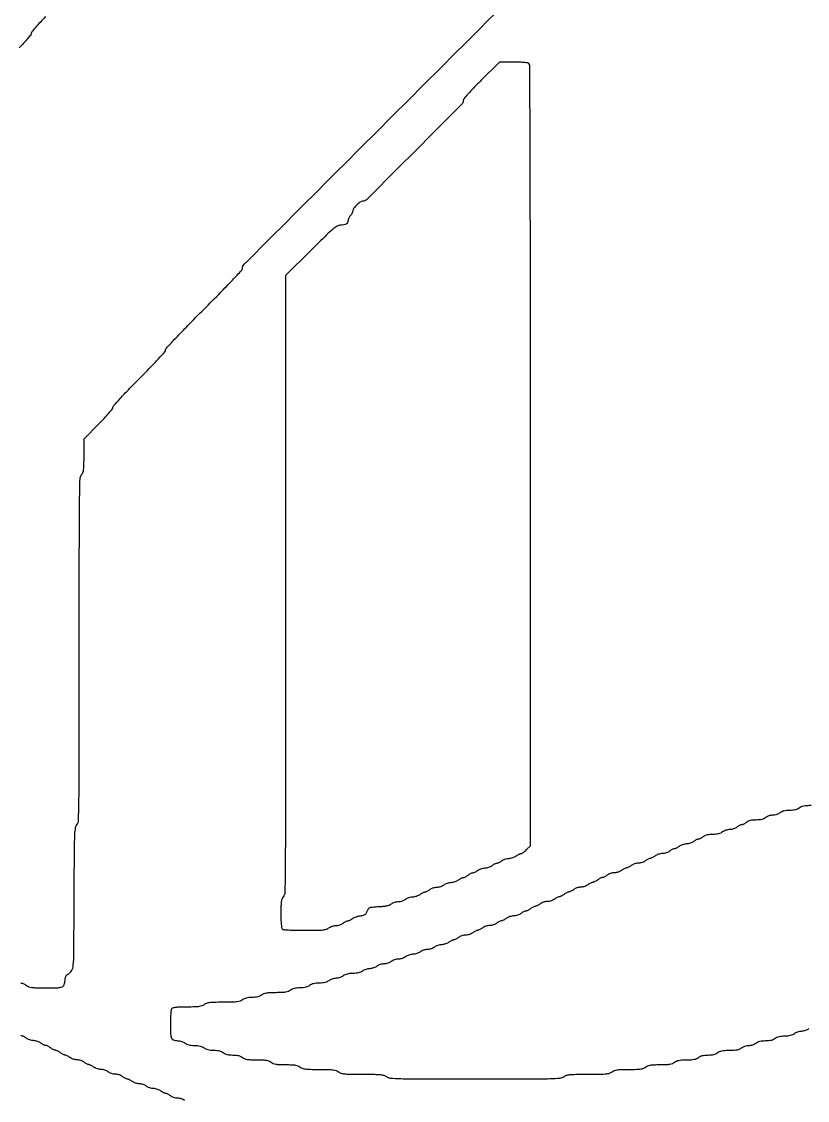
# Model space of a CAD drawing. Header units: millimetres. Extents: x 0 to 1000, y 0 to 588.
# Drawn here: x 529.2 to 643, y 154.7 to 311.2 of the extents above; entities that cross this region are included whole.
import ezdxf

# ---------------------------------------------------------------- set-up
doc = ezdxf.new("R2010")
doc.units = ezdxf.units.MM

msp = doc.modelspace()

# ---------------------------------------------------------------- linework, layer by layer
for points in [[(273.277, 483.9348, 0.000002), (273.2766, 337.614, 0.000002), (273.277, 191.2931, 0.198911)], [(677.9378, 384.1605, -0.000004), (677.9814, 359.4812, -0.000291)], [(731.5608, 264.4171, 0.00006), (731.5678, 338.3007, 0.000031), (731.5593, 434.6361, 0.00055)], [(731.484, 192.4257, 0.000011), (731.5272, 222.7923, 0.000297)], [(529.0778, 171.7842, 0.082945), (529.2072, 171.7586, -0.082945), (529.3367, 171.733, -0.025753), (529.519, 171.6532, -0.024961), (529.7171, 171.5416, -0.025088), (529.9026, 171.4109, 0.082142), (530.2371, 171.2282, 0.053537), (530.6665, 171.1281, 0.026056), (531.3502, 171.0803, 0.004048), (532.7064, 171.067, 0.006516), (534.4388, 171.0868, 0.088848), (535.0544, 171.2126, 0.215141), (535.3542, 171.523, 0.065329), (535.4964, 172.1778, -0.031311), (535.54, 172.4741, -0.051104), (535.6175, 172.7157, -0.063375), (535.7246, 172.8945, -0.113518), (535.8571, 173.0015, 0.147177), (536.429, 173.5289, 0.111809), (536.6912, 174.3453, 0.020437), (536.7729, 176.0715, 0.000526), (536.8146, 183.8354, -0.000523), (536.8503, 190.485, -0.007388), (536.9008, 192.8669, -0.01746), (536.9914, 194.1432, -0.128954), (537.2058, 194.709, 0.147558), (537.4386, 195.3982, 0.004747), (537.5077, 198.3655, 0.003218), (537.5472, 203.7508, 0.000189), (537.556, 220.1165, -0.000193), (537.5648, 236.3685, -0.003159), (537.6042, 241.8086, -0.004204), (537.6707, 244.8388, -0.159693), (537.8998, 245.4721, 0.082306), (538.0826, 245.807, 0.053483), (538.1827, 246.2374, 0.025977), (538.2305, 246.9232, 0.00402), (538.2437, 248.2861), (538.2475, 250.6654), (540.3337, 252.7739, 0.00685), (541.1562, 253.6282, 0.011275), (541.825, 254.3753, 0.007118), (542.3453, 255.0014, 0.171428), (542.42, 255.213, -0.184709), (542.5093, 255.4465, -0.00299), (543.4709, 256.5069, -0.006854), (544.6834, 257.7922, -0.003463), (546.2448, 259.3803, 0.003378), (547.8344, 260.9965, 0.007149), (549.0397, 262.2749, 0.003382), (549.977, 263.3118, 0.184086), (550.0695, 263.5546, -0.189217), (550.1689, 263.8079, -0.00181), (551.5465, 265.2818, -0.005098), (553.2915, 267.0977, -0.002251), (555.6328, 269.4638, 0.002199), (558.0108, 271.8662, 0.005284), (559.7456, 273.6724, 0.00202), (561.0934, 275.117, 0.18886), (561.1961, 275.3792, -0.198837), (561.4406, 275.9697, -0.000063), (579.7932, 294.3284, -0.000063), (598.1505, 312.6824, -0.198857)], [(532.6843, 311.8837, 0.007015), (531.8784, 311.0461, 0.010731), (531.2058, 310.2954, 0.006256), (530.6703, 309.6553, 0.172705), (530.5981, 309.4522, -0.167074), (530.5304, 309.2552, -0.008003), (530.0873, 308.7053, -0.012359), (529.5256, 308.0635, -0.008521), (528.8595, 307.3636, 0.008367)], [(678.0687, 226.698, 0.00003), (678.113, 208.4186, 0.198266)], [(643.6022, 197.4888, 0.011617), (642.9277, 197.4691, 0.036266), (642.4775, 197.4125, 0.053074), (642.1451, 197.3085, 0.063663), (641.8636, 197.1411, -0.057976), (641.609, 196.9856, -0.046828), (641.3065, 196.8791, -0.038533), (640.9361, 196.8163, -0.020712), (640.4728, 196.7933, 0.020712), (640.0097, 196.7704, 0.038533), (639.6391, 196.7076, 0.046828), (639.3367, 196.6011, 0.057976), (639.0821, 196.4456, -0.05391), (638.8714, 196.3148, -0.031665), (638.5963, 196.2033, -0.031362), (638.3037, 196.1257, -0.045942), (638.0389, 196.098, 0.045942), (637.7741, 196.0702, 0.031362), (637.4815, 195.9926, 0.031665), (637.2064, 195.8811, 0.05391), (636.9958, 195.7503, -0.057976), (636.7411, 195.5948, -0.046828), (636.4387, 195.4883, -0.038533), (636.0682, 195.4255, -0.020712), (635.605, 195.4026, 0.020712), (635.1418, 195.3796, 0.038533), (634.7712, 195.3168, 0.046828), (634.4688, 195.2103, 0.057976), (634.2142, 195.0548, -0.025088), (634.0287, 194.9242, -0.024961), (633.8306, 194.8124, -0.025753), (633.6482, 194.7328, -0.082945), (633.5187, 194.7071, 0.082945), (633.3893, 194.6816, 0.025753), (633.2069, 194.6018, 0.024961), (633.0089, 194.4901, 0.025088), (632.8234, 194.3594, -0.05391), (632.6128, 194.2286, -0.031665), (632.3377, 194.1171, -0.031362), (632.045, 194.0395, -0.045942), (631.7802, 194.0118, 0.045942), (631.5154, 193.984, 0.031362), (631.2228, 193.9064, 0.031665), (630.9477, 193.7949, 0.05391), (630.7372, 193.664, -0.057976), (630.4824, 193.5086, -0.046828), (630.18, 193.4021, -0.038533), (629.8095, 193.3393, -0.020712), (629.3463, 193.3163, 0.020712), (628.8831, 193.2933, 0.038533), (628.5126, 193.2305, 0.046828), (628.2101, 193.124, 0.057976), (627.9555, 192.9686, -0.025088), (627.7699, 192.838, -0.024961), (627.5719, 192.7262, -0.025753), (627.3896, 192.6464, -0.082945), (627.2601, 192.6209, 0.082945), (627.1305, 192.5953, 0.025753), (626.9482, 192.5156, 0.024961), (626.7502, 192.4039, 0.025088), (626.5646, 192.2732, -0.05391), (626.3541, 192.1423, -0.031665), (626.079, 192.0308, -0.031362), (625.7863, 191.9532, -0.045942), (625.5215, 191.9254, 0.045942), (625.2568, 191.8977, 0.031362), (624.9641, 191.8201, 0.031665), (624.689, 191.7086, 0.05391), (624.4784, 191.5778, -0.025088), (624.2929, 191.4471, -0.024961), (624.0949, 191.3354, -0.025753), (623.9124, 191.2557, -0.082945), (623.783, 191.2301, 0.082945), (623.6535, 191.2044, 0.025753), (623.4712, 191.1248, 0.024961), (623.2731, 191.013, 0.025088), (623.0876, 190.8824, -0.05391), (622.8771, 190.7515, -0.031665), (622.6019, 190.64, -0.031362), (622.3092, 190.5625, -0.045942), (622.0444, 190.5347, 0.045942), (621.7798, 190.5069, 0.031362), (621.4871, 190.4294, 0.031665), (621.2119, 190.3179, 0.05391), (621.0014, 190.1869, -0.025088), (620.8159, 190.0563, -0.024961), (620.6178, 189.9446, -0.025753), (620.4354, 189.8649, -0.082945), (620.3059, 189.8392, 0.082945), (620.1765, 189.8137, 0.025753), (619.9941, 189.7339, 0.024961), (619.7961, 189.6222, 0.025088), (619.6106, 189.4916, -0.05391), (619.4, 189.3607, -0.031665), (619.1249, 189.2492, -0.031362), (618.8322, 189.1716, -0.045942), (618.5674, 189.1439, 0.045942), (618.3027, 189.1161, 0.031362), (618.01, 189.0386, 0.031665), (617.7349, 188.927, 0.05391), (617.5244, 188.7962, -0.025088), (617.3388, 188.6655, -0.024961), (617.1408, 188.5537, -0.025753), (616.9583, 188.474, -0.082945), (616.8289, 188.4484, 0.082945), (616.6994, 188.4229, 0.025753), (616.5171, 188.3431, 0.024961), (616.319, 188.2315, 0.025088), (616.1335, 188.1007, -0.05391), (615.923, 187.9699, -0.031665), (615.6478, 187.8584, -0.031362), (615.3552, 187.7808, -0.045942), (615.0904, 187.753, 0.045942), (614.8256, 187.7253, 0.031362), (614.533, 187.6477, 0.031665), (614.2578, 187.5362, 0.05391), (614.0473, 187.4054, -0.025088), (613.8617, 187.2746, -0.024961), (613.6637, 187.163, -0.025753), (613.4813, 187.0832, -0.082945), (613.3518, 187.0577, 0.082945), (613.2224, 187.032, 0.025753), (613.04, 186.9522, 0.024961), (612.842, 186.8406, 0.025088), (612.6565, 186.7099, -0.025088), (612.4709, 186.5792, -0.024961), (612.2729, 186.4675, -0.025753), (612.0905, 186.3878, -0.082945), (611.961, 186.3622, 0.082945), (611.8315, 186.3367, 0.025753), (611.6492, 186.2569, 0.024961), (611.4512, 186.1452, 0.025088), (611.2656, 186.0145, -0.05391), (611.0551, 185.8837, -0.031665), (610.7799, 185.7722, -0.031362), (610.4873, 185.6946, -0.045942), (610.2225, 185.6668, 0.045942), (609.9578, 185.6391, 0.031362), (609.6651, 185.5615, 0.031665), (609.39, 185.45, 0.05391), (609.1794, 185.319, -0.025088), (608.9939, 185.1884, -0.024961), (608.7959, 185.0767, -0.025753), (608.6134, 184.997, -0.082945), (608.484, 184.9714, 0.082945), (608.3545, 184.9458, 0.025753), (608.1722, 184.866, 0.024961), (607.9741, 184.7544, 0.025088), (607.7886, 184.6237, -0.025088), (607.6031, 184.493, -0.024961), (607.405, 184.3813, -0.025753), (607.2226, 184.3015, -0.082945), (607.0931, 184.276, 0.082945), (606.9637, 184.2504, 0.025753), (606.7813, 184.1707, 0.024961), (606.5833, 184.0589, 0.025088), (606.3977, 183.9283, -0.05391), (606.1872, 183.7974, -0.031665), (605.9121, 183.6858, -0.031362), (605.6194, 183.6083, -0.045942), (605.3546, 183.5805, 0.045942), (605.0899, 183.5528, 0.031362), (604.7972, 183.4752, 0.031665), (604.5221, 183.3637, 0.05391), (604.3115, 183.2328, -0.025088), (604.126, 183.1022, -0.024961), (603.928, 182.9905, -0.025753), (603.7455, 182.9108, -0.082945), (603.6161, 182.8852, 0.082945), (603.4866, 182.8595, 0.025753), (603.3043, 182.7798, 0.024961), (603.1062, 182.6681, 0.025088), (602.9207, 182.5375, -0.025088), (602.7352, 182.4067, -0.024961), (602.5371, 182.2951, -0.025753), (602.3548, 182.2153, -0.082945), (602.2253, 182.1898, 0.082945), (602.0958, 182.1642, 0.025753), (601.9134, 182.0845, 0.024961), (601.7154, 181.9727, 0.025088), (601.5299, 181.842, -0.05391), (601.3193, 181.7112, -0.031665), (601.0442, 181.5996, -0.031362), (600.7515, 181.5221, -0.045942), (600.4867, 181.4943, 0.045942), (600.222, 181.4665, 0.031362), (599.9294, 181.389, 0.031665), (599.6542, 181.2775, 0.05391), (599.4437, 181.1466, -0.025088), (599.2581, 181.0159, -0.024961), (599.0601, 180.9043, -0.025753), (598.8777, 180.8245, -0.082945), (598.7482, 180.799, 0.082945), (598.6187, 180.7733, 0.025753), (598.4364, 180.6936, 0.024961), (598.2384, 180.5819, 0.025088), (598.0528, 180.4513, -0.05391), (597.8423, 180.3203, -0.031665), (597.5671, 180.2088, -0.031362), (597.2745, 180.1313, -0.045942), (597.0097, 180.1035, 0.045942), (596.745, 180.0757, 0.031362), (596.4523, 179.9982, 0.031665), (596.1772, 179.8866, 0.05391), (595.9666, 179.7558, -0.025088), (595.7811, 179.6252, -0.024961), (595.583, 179.5134, -0.025753), (595.4006, 179.4336, -0.082945), (595.2711, 179.4081, 0.082945), (595.1417, 179.3825, 0.025753), (594.9594, 179.3028, 0.024961), (594.7613, 179.1911, 0.025088), (594.5758, 179.0604, -0.05391), (594.3653, 178.9296, -0.031665), (594.0901, 178.8181, -0.031362), (593.7974, 178.7405, -0.045942), (593.5326, 178.7126, 0.045942), (593.2679, 178.6849, 0.031362), (592.9753, 178.6073, 0.031665), (592.7001, 178.4958, 0.05391), (592.4896, 178.365, -0.025088), (592.304, 178.2343, -0.024961), (592.106, 178.1226, -0.025753), (591.9236, 178.0429, -0.082945), (591.7941, 178.0173, 0.082945), (591.6646, 177.9917, 0.025753), (591.4823, 177.912, 0.024961), (591.2843, 177.8002, 0.025088), (591.0987, 177.6696, -0.05391), (590.8882, 177.5387, -0.031665), (590.6131, 177.4272, -0.031362), (590.3204, 177.3497, -0.045942), (590.0556, 177.3219, 0.045942), (589.7908, 177.2941, 0.031362), (589.4982, 177.2166, 0.031665), (589.2231, 177.1051, 0.05391), (589.0125, 176.9741, -0.05391), (588.8019, 176.8433, -0.031665), (588.5267, 176.7318, -0.031362), (588.2342, 176.6542, -0.045942), (587.9694, 176.6264, 0.045942), (587.7046, 176.5987, 0.031362), (587.4119, 176.5211, 0.031665), (587.1369, 176.4096, 0.05391), (586.9262, 176.2788, -0.05391), (586.7157, 176.1479, -0.031665), (586.4405, 176.0364, -0.031362), (586.1479, 175.9588, -0.045942), (585.8832, 175.9311, 0.045942), (585.6184, 175.9033, 0.031362), (585.3257, 175.8258, 0.031665), (585.0506, 175.7142, 0.05391), (584.84, 175.5834, -0.05391), (584.6295, 175.4524, -0.031665), (584.3543, 175.3409, -0.031362), (584.0617, 175.2634, -0.045942), (583.7969, 175.2356, 0.045942), (583.5322, 175.2078, 0.031362), (583.2395, 175.1303, 0.031665), (582.9643, 175.0188, 0.05391), (582.7538, 174.8879, -0.05391), (582.5433, 174.7571, -0.031665), (582.2681, 174.6456, -0.031362), (581.9755, 174.568, -0.045942), (581.7107, 174.5402, 0.045942), (581.4459, 174.5125, 0.031362), (581.1533, 174.4349, 0.031665), (580.8781, 174.3234, 0.05391), (580.6676, 174.1926, -0.05391), (580.457, 174.0617, -0.031665), (580.1818, 173.9502, -0.031362), (579.8893, 173.8726, -0.045942), (579.6245, 173.8449, 0.045942), (579.3597, 173.8171, 0.031362), (579.067, 173.7395, 0.031665), (578.7919, 173.628, 0.05391), (578.5813, 173.4971, -0.057976), (578.3267, 173.3417, -0.046828), (578.0243, 173.2352, -0.038533), (577.6537, 173.1724, -0.020712), (577.1906, 173.1494, 0.020712), (576.7273, 173.1264, 0.038533), (576.3569, 173.0636, 0.046828), (576.0544, 172.9571, 0.057976), (575.7997, 172.8017, -0.05391), (575.5891, 172.6709, -0.031665), (575.314, 172.5593, -0.031362), (575.0214, 172.4818, -0.045942), (574.7566, 172.454, 0.045942), (574.4918, 172.4263, 0.031362), (574.1992, 172.3487, 0.031665), (573.9241, 172.2372, 0.05391), (573.7134, 172.1063, -0.057976), (573.4588, 171.9508, -0.046828), (573.1564, 171.8443, -0.038533), (572.7858, 171.7815, -0.020712), (572.3227, 171.7586, 0.020712), (571.8594, 171.7356, 0.038533), (571.489, 171.6728, 0.046828), (571.1865, 171.5663, 0.057976), (570.9319, 171.4109, -0.057976), (570.6771, 171.2555, -0.046828), (570.3747, 171.149, -0.038533), (570.0042, 171.0862, -0.020712), (569.541, 171.0632, 0.020712), (569.0778, 171.0402, 0.038533), (568.7073, 170.9774, 0.046828), (568.4048, 170.8709, 0.057976), (568.1502, 170.7155, -0.069872), (567.8485, 170.5411, -0.05496), (567.4849, 170.4384, -0.032567), (566.9566, 170.3854, -0.007562), (566.064, 170.3678, 0.007562), (565.1712, 170.3501, 0.032567), (564.643, 170.2971, 0.05496), (564.2793, 170.1945, 0.069872), (563.9778, 170.02, -0.057976), (563.723, 169.8646, -0.046828), (563.4206, 169.7581, -0.038533), (563.0501, 169.6953, -0.020712), (562.5869, 169.6724, 0.020712), (562.1237, 169.6494, 0.038533), (561.7532, 169.5866, 0.046828), (561.4507, 169.4801, 0.057976), (561.1961, 169.3247, -0.081835), (560.8625, 169.1422, -0.053258), (560.4341, 169.0415, -0.026138), (559.754, 168.9925, -0.004134), (558.4144, 168.977, 0.004134), (557.075, 168.9615, 0.026138), (556.3948, 168.9124, 0.053258), (555.9663, 168.8116, 0.081835), (555.6328, 168.6292, -0.076075), (555.3138, 168.45, -0.055116), (554.9184, 168.349, -0.029148), (554.313, 168.2996, -0.005341), (553.1902, 168.2854, 0.006931), (552.2984, 168.2714, 0.016482), (551.6366, 168.2298, 0.017012), (551.1575, 168.1674, 0.156711), (550.9736, 168.0729, 0.157061), (550.8789, 167.8884, 0.017194), (550.8174, 167.4097, 0.016522), (550.7772, 166.7462, 0.006849), (550.765, 165.8476, 0.009065), (550.7916, 164.3817, 0.091514), (550.9235, 163.788, 0.212608), (551.2238, 163.508, 0.081499), (551.7994, 163.4098, -0.045272), (552.0691, 163.3836, -0.032193), (552.3633, 163.308, -0.032597), (552.639, 163.1975, -0.05443), (552.8512, 163.066, 0.057976), (553.1058, 162.9105, 0.046828), (553.4083, 162.804, 0.038533), (553.7787, 162.7412, 0.020712), (554.242, 162.7183, -0.020712), (554.7052, 162.6953, -0.038533), (555.0757, 162.6325, -0.046828), (555.3781, 162.526, -0.057976), (555.6328, 162.3706, 0.057976), (555.8875, 162.2151, 0.046828), (556.1899, 162.1086, 0.038533), (556.5604, 162.0458, 0.020712), (557.0236, 162.0229, -0.020712), (557.4868, 161.9999, -0.038533), (557.8573, 161.9371, -0.046828), (558.1598, 161.8306, -0.057976), (558.4144, 161.6751, 0.057976), (558.6692, 161.5197, 0.046828), (558.9716, 161.4132, 0.038533), (559.3421, 161.3504, 0.020712), (559.8053, 161.3274, -0.020712), (560.2685, 161.3045, -0.038533), (560.6389, 161.2417, -0.046828), (560.9414, 161.1352, -0.057976), (561.1961, 160.9797, 0.069872), (561.4977, 160.8053, 0.05496), (561.8613, 160.7028, 0.032567), (562.3896, 160.6497, 0.007562), (563.2823, 160.6321, -0.007562), (564.1751, 160.6143, -0.032567), (564.7033, 160.5614, -0.05496), (565.067, 160.4587, -0.069872), (565.3685, 160.2843, 0.069872), (565.6701, 160.11, 0.05496), (566.0338, 160.0073, 0.032567), (566.562, 159.9543, 0.007562), (567.4548, 159.9366, -0.007562), (568.3475, 159.919, -0.032567), (568.8758, 159.8659, -0.05496), (569.2394, 159.7633, -0.069872), (569.541, 159.5889, 0.081835), (569.8746, 159.4065, 0.053258), (570.303, 159.3058, 0.026138), (570.9831, 159.2567, 0.004134), (572.3227, 159.2412, -0.004134), (573.6621, 159.2257, -0.026138), (574.3423, 159.1766, -0.053258), (574.7707, 159.076, -0.081835), (575.1043, 158.8935, 0.09235), (575.4644, 158.7062, 0.048983), (575.9594, 158.6071, 0.021556), (576.7887, 158.5602, 0.002729), (578.5813, 158.5458, -0.002729), (580.3739, 158.5314, -0.021556), (581.2033, 158.4845, -0.048983), (581.6983, 158.3854, -0.09235), (582.0583, 158.1981, 0.147432), (582.6098, 157.9836, 0.012968), (584.1221, 157.9043, 0.006185), (586.9309, 157.8648, 0.00042), (594.9235, 157.8581, 0.00042), (602.916, 157.8648, 0.006185), (605.7248, 157.9043, 0.012968), (607.2371, 157.9836, 0.147432), (607.7886, 158.1981, -0.09235), (608.1488, 158.3854, -0.048983), (608.6436, 158.4845, -0.021556), (609.4731, 158.5314, -0.002729), (611.2656, 158.5458, 0.002729), (613.0582, 158.5602, 0.021556), (613.8875, 158.6071, 0.048983), (614.3825, 158.7062, 0.09235), (614.7427, 158.8935, -0.076002), (615.0612, 159.0726, -0.054674), (615.4569, 159.174, -0.029102), (616.0616, 159.2248, -0.005414), (617.1766, 159.2412, 0.005414), (618.2916, 159.2576, 0.029102), (618.8962, 159.3083, 0.054674), (619.292, 159.4099, 0.076002), (619.6106, 159.5889, -0.069872), (619.9122, 159.7633, -0.05496), (620.2758, 159.8659, -0.032567), (620.8041, 159.919, -0.007562), (621.6968, 159.9366, 0.007562), (622.5895, 159.9543, 0.032567), (623.1177, 160.0073, 0.05496), (623.4814, 160.11, 0.069872), (623.783, 160.2843, -0.063663), (624.0644, 160.4518, -0.053074), (624.3968, 160.5558, -0.036266), (624.8472, 160.6123, -0.011617), (625.5215, 160.6321, 0.011617), (626.1959, 160.6517, 0.036266), (626.6462, 160.7082, 0.053074), (626.9785, 160.8123, 0.063663), (627.2601, 160.9797, -0.057976), (627.5148, 161.1352, -0.046828), (627.8172, 161.2417, -0.038533), (628.1877, 161.3045, -0.020712), (628.6508, 161.3274, 0.020712), (629.1141, 161.3504, 0.038533), (629.4845, 161.4132, 0.046828), (629.787, 161.5197, 0.057976), (630.0417, 161.6751, -0.063663), (630.3231, 161.8426, -0.053074), (630.6555, 161.9466, -0.036266), (631.1058, 162.0031, -0.011617), (631.7802, 162.0229, 0.011617), (632.4546, 162.0426, 0.036266), (632.905, 162.0991, 0.053074), (633.2373, 162.2031, 0.063663), (633.5187, 162.3706, -0.05391), (633.7294, 162.5014, -0.031665), (634.0044, 162.6129, -0.031362), (634.2971, 162.6905, -0.045942), (634.5619, 162.7183, 0.045942), (634.8267, 162.746, 0.031362), (635.1192, 162.8236, 0.031665), (635.3944, 162.9351, 0.05391), (635.605, 163.066, -0.057976), (635.8597, 163.2214, -0.046828), (636.1621, 163.3279, -0.038533), (636.5326, 163.3907, -0.020712), (636.9958, 163.4136, 0.020712), (637.459, 163.4366, 0.038533), (637.8295, 163.4994, 0.046828), (638.132, 163.6059, 0.057976), (638.3866, 163.7614, -0.057976), (638.6414, 163.9168, -0.046828), (638.9438, 164.0233, -0.038533), (639.3143, 164.0861, -0.020712), (639.7774, 164.1091, 0.020712), (640.2406, 164.1321, 0.038533), (640.6111, 164.1949, 0.046828), (640.9135, 164.3014, 0.057976), (641.1683, 164.4568, -0.05391), (641.3788, 164.5876, -0.031665), (641.654, 164.6992, -0.031362), (641.9466, 164.7767, -0.045942), (642.2113, 164.8045, 0.045942), (642.4761, 164.8322, 0.031362), (642.7688, 164.9098, 0.031665), (643.044, 165.0213, 0.05391), (643.2545, 165.1522, -0.05391)], [(552.8512, 154.721, 0.05391), (552.6406, 154.8519, 0.031665), (552.3655, 154.9634, 0.031362), (552.0728, 155.0409, 0.045942), (551.808, 155.0687, -0.045942), (551.5433, 155.0965, -0.031362), (551.2506, 155.174, -0.031665), (550.9755, 155.2855, -0.05391), (550.765, 155.4165, 0.025088), (550.5794, 155.5471, 0.024961), (550.3814, 155.6589, 0.025753), (550.1989, 155.7385, 0.082945), (550.0695, 155.7642, -0.082945), (549.94, 155.7897, -0.025753), (549.7577, 155.8695, -0.024961), (549.5597, 155.9811, -0.025088), (549.3741, 156.1119, 0.05391), (549.1636, 156.2427, 0.031665), (548.8884, 156.3542, 0.031362), (548.5958, 156.4318, 0.045942), (548.331, 156.4595, -0.045942), (548.0662, 156.4873, -0.031362), (547.7736, 156.5649, -0.031665), (547.4985, 156.6764, -0.05391), (547.2879, 156.8072, 0.05391), (547.0773, 156.9382, 0.031665), (546.8021, 157.0497, 0.031362), (546.5096, 157.1272, 0.045942), (546.2448, 157.155, -0.045942), (545.98, 157.1828, -0.031362), (545.6873, 157.2603, -0.031665), (545.4122, 157.3719, -0.05391), (545.2016, 157.5027, 0.025088), (545.0161, 157.6333, 0.024961), (544.818, 157.7451, 0.025753), (544.6357, 157.8248, 0.082945), (544.5062, 157.8504, -0.082945), (544.3768, 157.876, -0.025753), (544.1943, 157.9557, -0.024961), (543.9964, 158.0674, -0.025088), (543.8109, 158.1981, 0.05391), (543.6002, 158.3289, 0.031665), (543.3251, 158.4404, 0.031362), (543.0325, 158.518, 0.045942), (542.7677, 158.5458, -0.045942), (542.5029, 158.5735, -0.031362), (542.2103, 158.6511, -0.031665), (541.9352, 158.7626, -0.05391), (541.7246, 158.8935, 0.05391), (541.514, 159.0244, 0.031665), (541.2389, 159.1359, 0.031362), (540.9462, 159.2135, 0.045942), (540.6815, 159.2412, -0.045942), (540.4167, 159.269, -0.031362), (540.124, 159.3465, -0.031665), (539.8489, 159.4581, -0.05391), (539.6384, 159.5889, 0.025088), (539.4528, 159.7196, 0.024961), (539.2548, 159.8313, 0.025753), (539.0725, 159.9111, 0.082945), (538.943, 159.9366, -0.082945), (538.8135, 159.9622, -0.025753), (538.6311, 160.0419, -0.024961), (538.4331, 160.1536, -0.025088), (538.2475, 160.2843, 0.05391), (538.037, 160.4152, 0.031665), (537.7618, 160.5267, 0.031362), (537.4692, 160.6043, 0.045942), (537.2045, 160.6321, -0.045942), (536.9397, 160.6598, -0.031362), (536.647, 160.7374, -0.031665), (536.3719, 160.8489, -0.05391), (536.1613, 160.9797, 0.025088), (535.9758, 161.1104, 0.024961), (535.7777, 161.2221, 0.025753), (535.5954, 161.3019, 0.082945), (535.4658, 161.3274, -0.082945), (535.3364, 161.3531, -0.025753), (535.1541, 161.4327, -0.024961), (534.956, 161.5445, -0.025088), (534.7705, 161.6751, 0.025088), (534.5849, 161.8059, 0.024961), (534.3869, 161.9175, 0.025753), (534.2046, 161.9973, 0.082945), (534.0751, 162.0229, -0.082945), (533.9457, 162.0484, -0.025753), (533.7632, 162.1282, -0.024961), (533.5652, 162.2398, -0.025088), (533.3796, 162.3706, 0.025088), (533.1941, 162.5012, 0.024961), (532.9961, 162.6129, 0.025753), (532.8137, 162.6926, 0.082945), (532.6843, 162.7183, -0.082945), (532.5548, 162.7438, -0.025753), (532.3724, 162.8236, -0.024961), (532.1744, 162.9353, -0.025088), (531.9888, 163.066, 0.05391), (531.7783, 163.1968, 0.031665), (531.5031, 163.3083, 0.031362), (531.2105, 163.3859, 0.045942), (530.9458, 163.4136, -0.045942), (530.681, 163.4414, -0.031362), (530.3883, 163.519, -0.031665), (530.1131, 163.6305, -0.05391), (529.9026, 163.7614, 0.025088), (529.7171, 163.8921, 0.024961), (529.519, 164.0038, 0.025753), (529.3367, 164.0835, 0.082945), (529.2072, 164.1091, -0.082945), (529.0778, 164.1346, -0.025753)]]:
    msp.add_lwpolyline(points, format="xyb")
msp.add_lwpolyline([(595.8053, 302.6708, 0.004955), (594.6999, 301.5491, 0.010747), (593.878, 300.6611, 0.007489), (593.2731, 299.9577, 0.175593), (593.1849, 299.7145, -0.198258), (592.9571, 299.1625, -0.000387), (586.064, 292.2453, -0.000386), (579.1598, 285.3383, -0.198763), (578.6093, 285.1104, 0.160304), (578.2597, 284.9954, 0.032514), (577.7539, 284.5688, 0.03227), (577.3083, 284.0812, 0.167109), (577.1866, 283.7425, -0.08078), (577.1622, 283.6038, -0.027615), (577.0841, 283.4145, -0.026614), (576.9732, 283.2115, -0.027729), (576.8428, 283.0242, 0.026417), (576.7124, 282.8381, 0.025977), (576.6016, 282.6381, 0.026897), (576.5232, 282.4531, 0.083283), (576.4989, 282.3201, -0.121913), (576.4223, 282.0281, -0.126065), (576.2188, 281.8099, -0.095618), (575.8842, 281.6767, -0.047102), (575.4266, 281.6334, 0.125708), (574.9249, 281.5052, 0.050606), (574.3373, 281.1021, 0.018707), (573.3949, 280.2418, 0.001669), (571.115, 277.9837), (567.4548, 274.334), (567.4509, 229.5223, -0.000103), (567.4423, 200.1104, -0.001775), (567.4033, 190.4831, -0.001438), (567.3454, 184.9528, -0.164061), (567.107, 184.276, 0.076075), (566.9279, 183.957, 0.055116), (566.8268, 183.5615, 0.029148), (566.7774, 182.9562, 0.005341), (566.7632, 181.8333, 0.006849), (566.7738, 180.9366, 0.016662), (566.8126, 180.2765, 0.017494), (566.8734, 179.8013, 0.157103), (566.9679, 179.6167, 0.170715), (567.1779, 179.516, 0.011582), (567.8482, 179.4583, 0.012084), (568.8075, 179.4213, 0.003916), (570.2277, 179.412, 0.002705), (572.0284, 179.424, 0.021562), (572.8583, 179.4699, 0.049218), (573.353, 179.5684, 0.092453), (573.7134, 179.7558, -0.05391), (573.9241, 179.8866, -0.031665), (574.1992, 179.9982, -0.031362), (574.4918, 180.0757, -0.045942), (574.7566, 180.1035, 0.045942), (575.0214, 180.1313, 0.031362), (575.314, 180.2088, 0.031665), (575.5891, 180.3203, 0.05391), (575.7997, 180.4513, -0.023066), (575.9832, 180.5816, -0.024139), (576.1754, 180.6925, -0.024714), (576.3496, 180.7715, -0.090157), (576.4683, 180.7951, 0.086039), (576.5889, 180.8181, 0.022157), (576.7717, 180.8963, 0.021886), (576.9756, 181.0055, 0.020702), (577.1729, 181.1341, -0.046519), (577.4013, 181.2667, -0.02553), (577.7018, 181.3873, -0.025237), (578.0218, 181.4794, -0.036578), (578.3122, 181.5253, 0.031907), (578.6046, 181.5687, 0.051128), (578.8443, 181.6463, 0.063033), (579.0223, 181.7533, 0.113172), (579.1287, 181.8855, -0.000139), (579.1961, 182.024, -0.000082), (579.277, 182.1898, -0.000082), (579.3577, 182.3555, -0.000139), (579.4255, 182.494, -0.146965), (579.5683, 182.6485, -0.075313), (579.8152, 182.7477, -0.039802), (580.2229, 182.8103, -0.008755), (580.9307, 182.8495, 0.012335), (581.6047, 182.8917, 0.030765), (582.0926, 182.9647, 0.041856), (582.4638, 183.077, 0.060402), (582.7648, 183.2406, -0.046722), (582.9899, 183.3712, -0.029544), (583.2727, 183.4818, -0.029564), (583.5663, 183.5583, -0.047289), (583.8238, 183.5845, 0.04812), (584.0782, 183.6106, 0.031827), (584.3622, 183.687, 0.031996), (584.6313, 183.7977, 0.052452), (584.84, 183.9283, -0.05391), (585.0506, 184.0592, -0.031665), (585.3257, 184.1707, -0.031362), (585.6184, 184.2482, -0.045942), (585.8832, 184.276, 0.045942), (586.1479, 184.3038, 0.031362), (586.4405, 184.3813, 0.031665), (586.7157, 184.4928, 0.05391), (586.9262, 184.6237, -0.025088), (587.1118, 184.7544, -0.024961), (587.3098, 184.866, -0.025753), (587.4922, 184.9458, -0.082945), (587.6217, 184.9714, 0.082945), (587.7512, 184.997, 0.025753), (587.9335, 185.0767, 0.024961), (588.1315, 185.1884, 0.025088), (588.3171, 185.319, -0.05391), (588.5276, 185.45, -0.031665), (588.8028, 185.5615, -0.031362), (589.0954, 185.6391, -0.045942), (589.3602, 185.6668, 0.045942), (589.625, 185.6946, 0.031362), (589.9176, 185.7722, 0.031665), (590.1927, 185.8837, 0.05391), (590.4033, 186.0145, -0.05391), (590.6139, 186.1454, -0.031665), (590.8891, 186.2569, -0.031362), (591.1816, 186.3344, -0.045942), (591.4464, 186.3622, 0.045942), (591.7112, 186.39, 0.031362), (592.0039, 186.4675, 0.031665), (592.2789, 186.579, 0.05391), (592.4896, 186.7099, -0.025088), (592.6751, 186.8406, -0.024961), (592.8732, 186.9522, -0.025753), (593.0555, 187.032, -0.082945), (593.1849, 187.0577, 0.082945), (593.3144, 187.0832, 0.025753), (593.4968, 187.163, 0.024961), (593.6948, 187.2746, 0.025088), (593.8803, 187.4054, -0.025088), (594.066, 187.536, -0.024961), (594.2639, 187.6477, -0.025753), (594.4463, 187.7274, -0.082945), (594.5758, 187.753, 0.082945), (594.7052, 187.7786, 0.025753), (594.8876, 187.8584, 0.024961), (595.0856, 187.9701, 0.025088), (595.2711, 188.1007, -0.05391), (595.4818, 188.2316, -0.031665), (595.7568, 188.3431, -0.031362), (596.0495, 188.4206, -0.045942), (596.3143, 188.4484, 0.045942), (596.5791, 188.4762, 0.031362), (596.8717, 188.5537, 0.031665), (597.1468, 188.6652, 0.05391), (597.3575, 188.7962, -0.025088), (597.543, 188.9268, -0.024961), (597.7409, 189.0386, -0.025753), (597.9234, 189.1182, -0.082945), (598.0528, 189.1439, 0.082945), (598.1823, 189.1694, 0.025753), (598.3647, 189.2492, 0.024961), (598.5627, 189.3608, 0.025088), (598.7482, 189.4916, -0.05391), (598.9588, 189.6224, -0.031665), (599.234, 189.7339, -0.031362), (599.5266, 189.8115, -0.045942), (599.7913, 189.8392, 0.045942), (600.0561, 189.867, 0.031362), (600.3488, 189.9446, 0.031665), (600.6239, 190.0561, 0.05391), (600.8345, 190.1869, -0.026479), (601.0207, 190.3173, -0.026008), (601.2207, 190.4282, -0.026933), (601.406, 190.5065, -0.083162), (601.5393, 190.5308, 0.123507), (601.6783, 190.5678, 0.026043), (601.8933, 190.702, 0.025798), (602.1325, 190.8883, 0.021966), (602.3651, 191.108), (602.9207, 191.6813), (602.9207, 248.2707, 0.000157), (602.9117, 276.8292, 0.000761), (602.8769, 293.0275, 0.000073), (602.8321, 304.7808, 0.197883), (602.7121, 305.0687, 0.157447), (602.5269, 305.1636, 0.017046), (602.0441, 305.225, 0.016397), (601.3742, 305.2651, 0.006745), (600.4646, 305.2773), (598.4258, 305.2773)], format="xyb", close=True)

doc.saveas('drawing.dxf')
